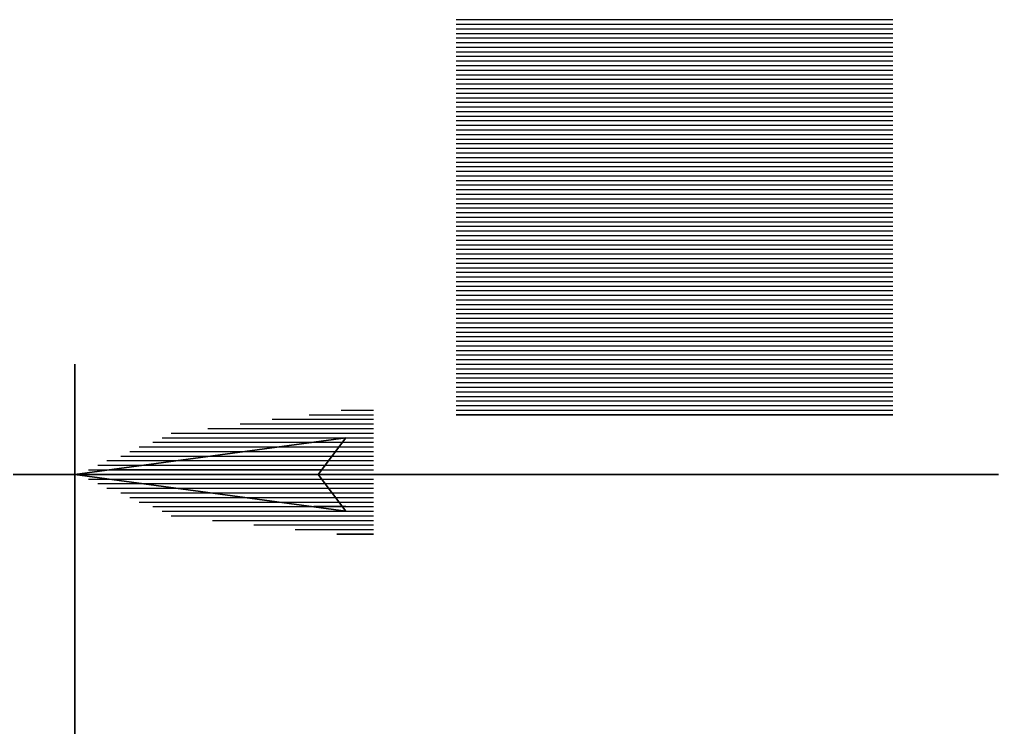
# Model space of a CAD drawing. Extents: x 1 to 210, y 1 to 298.
# Drawn here: x 158.33 to 176.36, y 172.97 to 186.01 of the extents above; entities that cross this region are included whole.
import ezdxf

# ---------------------------------------------------------------- set-up
doc = ezdxf.new("R2010")
doc.units = 0

msp = doc.modelspace()

# ---------------------------------------------------------------- linework, layer by layer
at = {"layer": 'P03196'}
msp.add_lwpolyline([(159.342664, 177.630663), (164.337999, 177.630663), (159.342664, 177.630663)], dxfattribs=at)
at = {"layer": 'P03197'}
msp.add_lwpolyline([(159.342664, 172.635328), (159.342664, 179.662666), (159.342664, 172.635328)], dxfattribs=at)
at = {"layer": 'P03198'}
msp.add_lwpolyline([(164.337999, 177.630663), (176.360661, 177.630663), (164.337999, 177.630663)], dxfattribs=at)
at = {"layer": 'P03565'}
msp.add_lwpolyline([(166.369991, 186.012666), (174.413331, 186.012666)], dxfattribs=at)
at = {"layer": 'P03566'}
msp.add_lwpolyline([(166.369991, 185.927992), (174.413331, 185.927992)], dxfattribs=at)
at = {"layer": 'P03567'}
msp.add_lwpolyline([(166.369991, 185.843329), (174.413331, 185.843329)], dxfattribs=at)
at = {"layer": 'P03568'}
msp.add_lwpolyline([(166.369991, 185.758666), (174.413331, 185.758666)], dxfattribs=at)
at = {"layer": 'P03569'}
msp.add_lwpolyline([(166.369991, 185.673992), (174.413331, 185.673992)], dxfattribs=at)
at = {"layer": 'P03570'}
msp.add_lwpolyline([(166.369991, 185.589329), (174.413331, 185.589329)], dxfattribs=at)
at = {"layer": 'P03571'}
msp.add_lwpolyline([(166.369991, 185.504665), (174.413331, 185.504665)], dxfattribs=at)
at = {"layer": 'P03572'}
msp.add_lwpolyline([(166.369991, 185.419991), (174.413331, 185.419991)], dxfattribs=at)
at = {"layer": 'P03573'}
msp.add_lwpolyline([(166.369991, 185.335328), (174.413331, 185.335328)], dxfattribs=at)
at = {"layer": 'P03574'}
msp.add_lwpolyline([(166.369991, 185.250665), (174.413331, 185.250665)], dxfattribs=at)
at = {"layer": 'P03575'}
msp.add_lwpolyline([(166.369991, 185.165991), (174.413331, 185.165991)], dxfattribs=at)
at = {"layer": 'P03576'}
msp.add_lwpolyline([(166.369991, 185.081328), (174.413331, 185.081328)], dxfattribs=at)
at = {"layer": 'P03577'}
msp.add_lwpolyline([(166.369991, 184.996665), (174.413331, 184.996665)], dxfattribs=at)
at = {"layer": 'P03578'}
msp.add_lwpolyline([(166.369991, 184.911991), (174.413331, 184.911991)], dxfattribs=at)
at = {"layer": 'P03579'}
msp.add_lwpolyline([(166.369991, 184.827327), (174.413331, 184.827327)], dxfattribs=at)
at = {"layer": 'P03580'}
msp.add_lwpolyline([(166.369991, 184.742664), (174.413331, 184.742664)], dxfattribs=at)
at = {"layer": 'P03581'}
msp.add_lwpolyline([(166.369991, 184.65799), (174.413331, 184.65799)], dxfattribs=at)
at = {"layer": 'P03582'}
msp.add_lwpolyline([(166.369991, 184.573327), (174.413331, 184.573327)], dxfattribs=at)
at = {"layer": 'P03583'}
msp.add_lwpolyline([(166.369991, 184.488664), (174.413331, 184.488664)], dxfattribs=at)
at = {"layer": 'P03584'}
msp.add_lwpolyline([(166.369991, 184.40399), (174.413331, 184.40399)], dxfattribs=at)
at = {"layer": 'P03585'}
msp.add_lwpolyline([(166.369991, 184.319326), (174.413331, 184.319326)], dxfattribs=at)
at = {"layer": 'P03586'}
msp.add_lwpolyline([(166.369991, 184.234663), (174.413331, 184.234663)], dxfattribs=at)
at = {"layer": 'P03587'}
msp.add_lwpolyline([(166.369991, 184.15), (174.413331, 184.15)], dxfattribs=at)
at = {"layer": 'P03588'}
msp.add_lwpolyline([(166.369991, 184.065326), (174.413331, 184.065326)], dxfattribs=at)
at = {"layer": 'P03589'}
msp.add_lwpolyline([(166.369991, 183.980663), (174.413331, 183.980663)], dxfattribs=at)
at = {"layer": 'P03590'}
msp.add_lwpolyline([(166.369991, 183.896), (174.413331, 183.896)], dxfattribs=at)
at = {"layer": 'P03591'}
msp.add_lwpolyline([(166.369991, 183.811326), (174.413331, 183.811326)], dxfattribs=at)
at = {"layer": 'P03592'}
msp.add_lwpolyline([(166.369991, 183.726662), (174.413331, 183.726662)], dxfattribs=at)
at = {"layer": 'P03593'}
msp.add_lwpolyline([(166.369991, 183.641999), (174.413331, 183.641999)], dxfattribs=at)
at = {"layer": 'P03594'}
msp.add_lwpolyline([(166.369991, 183.557325), (174.413331, 183.557325)], dxfattribs=at)
at = {"layer": 'P03595'}
msp.add_lwpolyline([(166.369991, 183.472662), (174.413331, 183.472662)], dxfattribs=at)
at = {"layer": 'P03596'}
msp.add_lwpolyline([(166.369991, 183.387999), (174.413331, 183.387999)], dxfattribs=at)
at = {"layer": 'P03597'}
msp.add_lwpolyline([(166.369991, 183.303325), (174.413331, 183.303325)], dxfattribs=at)
at = {"layer": 'P03598'}
msp.add_lwpolyline([(166.369991, 183.218661), (174.413331, 183.218661)], dxfattribs=at)
at = {"layer": 'P03599'}
msp.add_lwpolyline([(166.369991, 183.133998), (174.413331, 183.133998)], dxfattribs=at)
at = {"layer": 'P03600'}
msp.add_lwpolyline([(166.369991, 183.049324), (174.413331, 183.049324)], dxfattribs=at)
at = {"layer": 'P03601'}
msp.add_lwpolyline([(166.369991, 182.964661), (174.413331, 182.964661)], dxfattribs=at)
at = {"layer": 'P03602'}
msp.add_lwpolyline([(166.369991, 182.879998), (174.413331, 182.879998)], dxfattribs=at)
at = {"layer": 'P03603'}
msp.add_lwpolyline([(166.369991, 182.795324), (174.413331, 182.795324)], dxfattribs=at)
at = {"layer": 'P03604'}
msp.add_lwpolyline([(166.369991, 182.710661), (174.413331, 182.710661)], dxfattribs=at)
at = {"layer": 'P03605'}
msp.add_lwpolyline([(166.369991, 182.625997), (174.413331, 182.625997)], dxfattribs=at)
at = {"layer": 'P03606'}
msp.add_lwpolyline([(166.369991, 182.541323), (174.413331, 182.541323)], dxfattribs=at)
at = {"layer": 'P03607'}
msp.add_lwpolyline([(166.369991, 182.45666), (174.413331, 182.45666)], dxfattribs=at)
at = {"layer": 'P03608'}
msp.add_lwpolyline([(166.369991, 182.371997), (174.413331, 182.371997)], dxfattribs=at)
at = {"layer": 'P03609'}
msp.add_lwpolyline([(166.369991, 182.287323), (174.413331, 182.287323)], dxfattribs=at)
at = {"layer": 'P03610'}
msp.add_lwpolyline([(166.369991, 182.20266), (174.413331, 182.20266)], dxfattribs=at)
at = {"layer": 'P03611'}
msp.add_lwpolyline([(166.369991, 182.117997), (174.413331, 182.117997)], dxfattribs=at)
at = {"layer": 'P03612'}
msp.add_lwpolyline([(166.369991, 182.033333), (174.413331, 182.033333)], dxfattribs=at)
at = {"layer": 'P03613'}
msp.add_lwpolyline([(166.369991, 181.948659), (174.413331, 181.948659)], dxfattribs=at)
at = {"layer": 'P03614'}
msp.add_lwpolyline([(166.369991, 181.863996), (174.413331, 181.863996)], dxfattribs=at)
at = {"layer": 'P03615'}
msp.add_lwpolyline([(166.369991, 181.779333), (174.413331, 181.779333)], dxfattribs=at)
at = {"layer": 'P03616'}
msp.add_lwpolyline([(166.369991, 181.694659), (174.413331, 181.694659)], dxfattribs=at)
at = {"layer": 'P03617'}
msp.add_lwpolyline([(166.369991, 181.609996), (174.413331, 181.609996)], dxfattribs=at)
at = {"layer": 'P03618'}
msp.add_lwpolyline([(166.369991, 181.525332), (174.413331, 181.525332)], dxfattribs=at)
at = {"layer": 'P03619'}
msp.add_lwpolyline([(166.369991, 181.440658), (174.413331, 181.440658)], dxfattribs=at)
at = {"layer": 'P03620'}
msp.add_lwpolyline([(166.369991, 181.355995), (174.413331, 181.355995)], dxfattribs=at)
at = {"layer": 'P03621'}
msp.add_lwpolyline([(166.369991, 181.271332), (174.413331, 181.271332)], dxfattribs=at)
at = {"layer": 'P03622'}
msp.add_lwpolyline([(166.369991, 181.186658), (174.413331, 181.186658)], dxfattribs=at)
at = {"layer": 'P03623'}
msp.add_lwpolyline([(166.369991, 181.101995), (174.413331, 181.101995)], dxfattribs=at)
at = {"layer": 'P03624'}
msp.add_lwpolyline([(166.369991, 181.017332), (174.413331, 181.017332)], dxfattribs=at)
at = {"layer": 'P03625'}
msp.add_lwpolyline([(166.369991, 180.932658), (174.413331, 180.932658)], dxfattribs=at)
at = {"layer": 'P03626'}
msp.add_lwpolyline([(166.369991, 180.847994), (174.413331, 180.847994)], dxfattribs=at)
at = {"layer": 'P03627'}
msp.add_lwpolyline([(166.369991, 180.763331), (174.413331, 180.763331)], dxfattribs=at)
at = {"layer": 'P03628'}
msp.add_lwpolyline([(166.369991, 180.678657), (174.413331, 180.678657)], dxfattribs=at)
at = {"layer": 'P03629'}
msp.add_lwpolyline([(166.369991, 180.593994), (174.413331, 180.593994)], dxfattribs=at)
at = {"layer": 'P03630'}
msp.add_lwpolyline([(166.369991, 180.509331), (174.413331, 180.509331)], dxfattribs=at)
at = {"layer": 'P03631'}
msp.add_lwpolyline([(166.369991, 180.424657), (174.413331, 180.424657)], dxfattribs=at)
at = {"layer": 'P03632'}
msp.add_lwpolyline([(166.369991, 180.339994), (174.413331, 180.339994)], dxfattribs=at)
at = {"layer": 'P03633'}
msp.add_lwpolyline([(166.369991, 180.25533), (174.413331, 180.25533)], dxfattribs=at)
at = {"layer": 'P03634'}
msp.add_lwpolyline([(166.369991, 180.170656), (174.413331, 180.170656)], dxfattribs=at)
at = {"layer": 'P03635'}
msp.add_lwpolyline([(166.369991, 180.085993), (174.413331, 180.085993)], dxfattribs=at)
at = {"layer": 'P03636'}
msp.add_lwpolyline([(166.369991, 180.00133), (174.413331, 180.00133)], dxfattribs=at)
at = {"layer": 'P03637'}
msp.add_lwpolyline([(166.369991, 179.916667), (174.413331, 179.916667)], dxfattribs=at)
at = {"layer": 'P03638'}
msp.add_lwpolyline([(166.369991, 179.831993), (174.413331, 179.831993)], dxfattribs=at)
at = {"layer": 'P03639'}
msp.add_lwpolyline([(166.369991, 179.747329), (174.413331, 179.747329)], dxfattribs=at)
at = {"layer": 'P03640'}
msp.add_lwpolyline([(166.369991, 179.662666), (174.413331, 179.662666)], dxfattribs=at)
at = {"layer": 'P03641'}
msp.add_lwpolyline([(166.369991, 179.577992), (174.413331, 179.577992)], dxfattribs=at)
at = {"layer": 'P03642'}
msp.add_lwpolyline([(166.369991, 179.493329), (174.413331, 179.493329)], dxfattribs=at)
at = {"layer": 'P03643'}
msp.add_lwpolyline([(166.369991, 179.408666), (174.413331, 179.408666)], dxfattribs=at)
at = {"layer": 'P03644'}
msp.add_lwpolyline([(166.369991, 179.323992), (174.413331, 179.323992)], dxfattribs=at)
at = {"layer": 'P03645'}
msp.add_lwpolyline([(166.369991, 179.239329), (174.413331, 179.239329)], dxfattribs=at)
at = {"layer": 'P03646'}
msp.add_lwpolyline([(166.369991, 179.154665), (174.413331, 179.154665)], dxfattribs=at)
at = {"layer": 'P03647'}
msp.add_lwpolyline([(166.369991, 179.069991), (174.413331, 179.069991)], dxfattribs=at)
at = {"layer": 'P03648'}
msp.add_lwpolyline([(166.369991, 178.985328), (174.413331, 178.985328)], dxfattribs=at)
at = {"layer": 'P03649'}
msp.add_lwpolyline([(166.369991, 178.900665), (174.413331, 178.900665)], dxfattribs=at)
at = {"layer": 'P03650'}
msp.add_lwpolyline([(166.369991, 178.815991), (174.413331, 178.815991)], dxfattribs=at)
at = {"layer": 'P03651'}
msp.add_lwpolyline([(166.369991, 178.731328), (174.413331, 178.731328), (166.369991, 178.731328)], dxfattribs=at)
at = {"layer": 'P03700'}
msp.add_lwpolyline([(164.253325, 178.815991), (164.846, 178.815991)], dxfattribs=at)
at = {"layer": 'P03701'}
msp.add_lwpolyline([(163.660661, 178.731328), (164.846, 178.731328)], dxfattribs=at)
at = {"layer": 'P03702'}
msp.add_lwpolyline([(162.983333, 178.646665), (164.846, 178.646665)], dxfattribs=at)
at = {"layer": 'P03703'}
msp.add_lwpolyline([(162.390658, 178.561991), (164.846, 178.561991)], dxfattribs=at)
at = {"layer": 'P03704'}
msp.add_lwpolyline([(161.797994, 178.477327), (164.846, 178.477327)], dxfattribs=at)
at = {"layer": 'P03705'}
msp.add_lwpolyline([(161.120667, 178.392664), (164.846, 178.392664)], dxfattribs=at)
at = {"layer": 'P03706'}
msp.add_lwpolyline([(160.95133, 178.30799), (164.846, 178.30799)], dxfattribs=at)
at = {"layer": 'P03707'}
msp.add_lwpolyline([(160.781993, 178.223327), (164.846, 178.223327)], dxfattribs=at)
at = {"layer": 'P03708'}
msp.add_lwpolyline([(160.527992, 178.138664), (164.846, 178.138664)], dxfattribs=at)
at = {"layer": 'P03709'}
msp.add_lwpolyline([(160.358666, 178.05399), (164.846, 178.05399)], dxfattribs=at)
at = {"layer": 'P03710'}
msp.add_lwpolyline([(160.189329, 177.969326), (164.846, 177.969326)], dxfattribs=at)
at = {"layer": 'P03711'}
msp.add_lwpolyline([(159.935328, 177.884663), (164.846, 177.884663)], dxfattribs=at)
at = {"layer": 'P03712'}
msp.add_lwpolyline([(159.766002, 177.8), (164.846, 177.8)], dxfattribs=at)
at = {"layer": 'P03713'}
msp.add_lwpolyline([(159.596665, 177.715326), (164.846, 177.715326)], dxfattribs=at)
at = {"layer": 'P03714'}
msp.add_lwpolyline([(159.342664, 177.630663), (164.846, 177.630663)], dxfattribs=at)
at = {"layer": 'P03715'}
msp.add_lwpolyline([(159.596665, 177.546), (164.846, 177.546)], dxfattribs=at)
at = {"layer": 'P03716'}
msp.add_lwpolyline([(159.766002, 177.461326), (164.846, 177.461326)], dxfattribs=at)
at = {"layer": 'P03717'}
msp.add_lwpolyline([(159.935328, 177.376662), (164.846, 177.376662)], dxfattribs=at)
at = {"layer": 'P03718'}
msp.add_lwpolyline([(160.189329, 177.291999), (164.846, 177.291999)], dxfattribs=at)
at = {"layer": 'P03719'}
msp.add_lwpolyline([(160.358666, 177.207325), (164.846, 177.207325)], dxfattribs=at)
at = {"layer": 'P03720'}
msp.add_lwpolyline([(160.527992, 177.122662), (164.846, 177.122662)], dxfattribs=at)
at = {"layer": 'P03721'}
msp.add_lwpolyline([(160.781993, 177.037999), (164.846, 177.037999)], dxfattribs=at)
at = {"layer": 'P03722'}
msp.add_lwpolyline([(160.95133, 176.953325), (164.846, 176.953325)], dxfattribs=at)
at = {"layer": 'P03723'}
msp.add_lwpolyline([(161.120667, 176.868661), (164.846, 176.868661)], dxfattribs=at)
at = {"layer": 'P03724'}
msp.add_lwpolyline([(161.882668, 176.783998), (164.846, 176.783998)], dxfattribs=at)
at = {"layer": 'P03725'}
msp.add_lwpolyline([(162.644659, 176.699324), (164.846, 176.699324)], dxfattribs=at)
at = {"layer": 'P03726'}
msp.add_lwpolyline([(163.40666, 176.614661), (164.846, 176.614661)], dxfattribs=at)
at = {"layer": 'P03727'}
msp.add_lwpolyline([(164.168661, 176.529998), (164.846, 176.529998), (164.168661, 176.529998)], dxfattribs=at)
at = {"layer": 'P03728'}
msp.add_lwpolyline([(159.342664, 177.630663), (164.337999, 176.953325), (159.342664, 177.630663)], dxfattribs=at)
at = {"layer": 'P03729'}
msp.add_lwpolyline([(164.337999, 176.953325), (163.829998, 177.630663), (164.337999, 176.953325)], dxfattribs=at)
at = {"layer": 'P03730'}
msp.add_lwpolyline([(163.829998, 177.630663), (164.337999, 178.30799), (163.829998, 177.630663)], dxfattribs=at)
at = {"layer": 'P03731'}
msp.add_lwpolyline([(164.337999, 178.30799), (159.342664, 177.630663), (164.337999, 178.30799)], dxfattribs=at)
at = {"layer": 'P03732'}
msp.add_lwpolyline([(159.342664, 177.630663), (166.369991, 177.630663), (159.342664, 177.630663)], dxfattribs=at)
at = {"layer": 'P03733'}
msp.add_lwpolyline([(159.342664, 177.630663), (163.829998, 177.630663)], dxfattribs=at)
at = {"layer": 'P03734'}
msp.add_lwpolyline([(160.019991, 177.546), (163.914661, 177.546)], dxfattribs=at)
at = {"layer": 'P03735'}
msp.add_lwpolyline([(160.612666, 177.461326), (163.999324, 177.461326)], dxfattribs=at)
at = {"layer": 'P03736'}
msp.add_lwpolyline([(161.289994, 177.376662), (164.083998, 177.376662)], dxfattribs=at)
at = {"layer": 'P03737'}
msp.add_lwpolyline([(161.882668, 177.291999), (164.083998, 177.291999)], dxfattribs=at)
at = {"layer": 'P03738'}
msp.add_lwpolyline([(162.475332, 177.207325), (164.168661, 177.207325)], dxfattribs=at)
at = {"layer": 'P03739'}
msp.add_lwpolyline([(163.15266, 177.122662), (164.253325, 177.122662)], dxfattribs=at)
at = {"layer": 'P03740'}
msp.add_lwpolyline([(163.745335, 177.037999), (164.337999, 177.037999), (163.745335, 177.037999)], dxfattribs=at)
at = {"layer": 'P03741'}
msp.add_lwpolyline([(163.745335, 178.223327), (164.337999, 178.223327)], dxfattribs=at)
at = {"layer": 'P03742'}
msp.add_lwpolyline([(163.15266, 178.138664), (164.253325, 178.138664)], dxfattribs=at)
at = {"layer": 'P03743'}
msp.add_lwpolyline([(162.475332, 178.05399), (164.168661, 178.05399)], dxfattribs=at)
at = {"layer": 'P03744'}
msp.add_lwpolyline([(161.882668, 177.969326), (164.083998, 177.969326)], dxfattribs=at)
at = {"layer": 'P03745'}
msp.add_lwpolyline([(161.289994, 177.884663), (164.083998, 177.884663)], dxfattribs=at)
at = {"layer": 'P03746'}
msp.add_lwpolyline([(160.612666, 177.8), (163.999324, 177.8)], dxfattribs=at)
at = {"layer": 'P03747'}
msp.add_lwpolyline([(160.019991, 177.715326), (163.914661, 177.715326), (160.019991, 177.715326)], dxfattribs=at)
at = {"layer": 'P03748'}
msp.add_lwpolyline([(155.363331, 177.630663), (159.342664, 177.630663), (155.363331, 177.630663)], dxfattribs=at)

doc.saveas('drawing.dxf')
